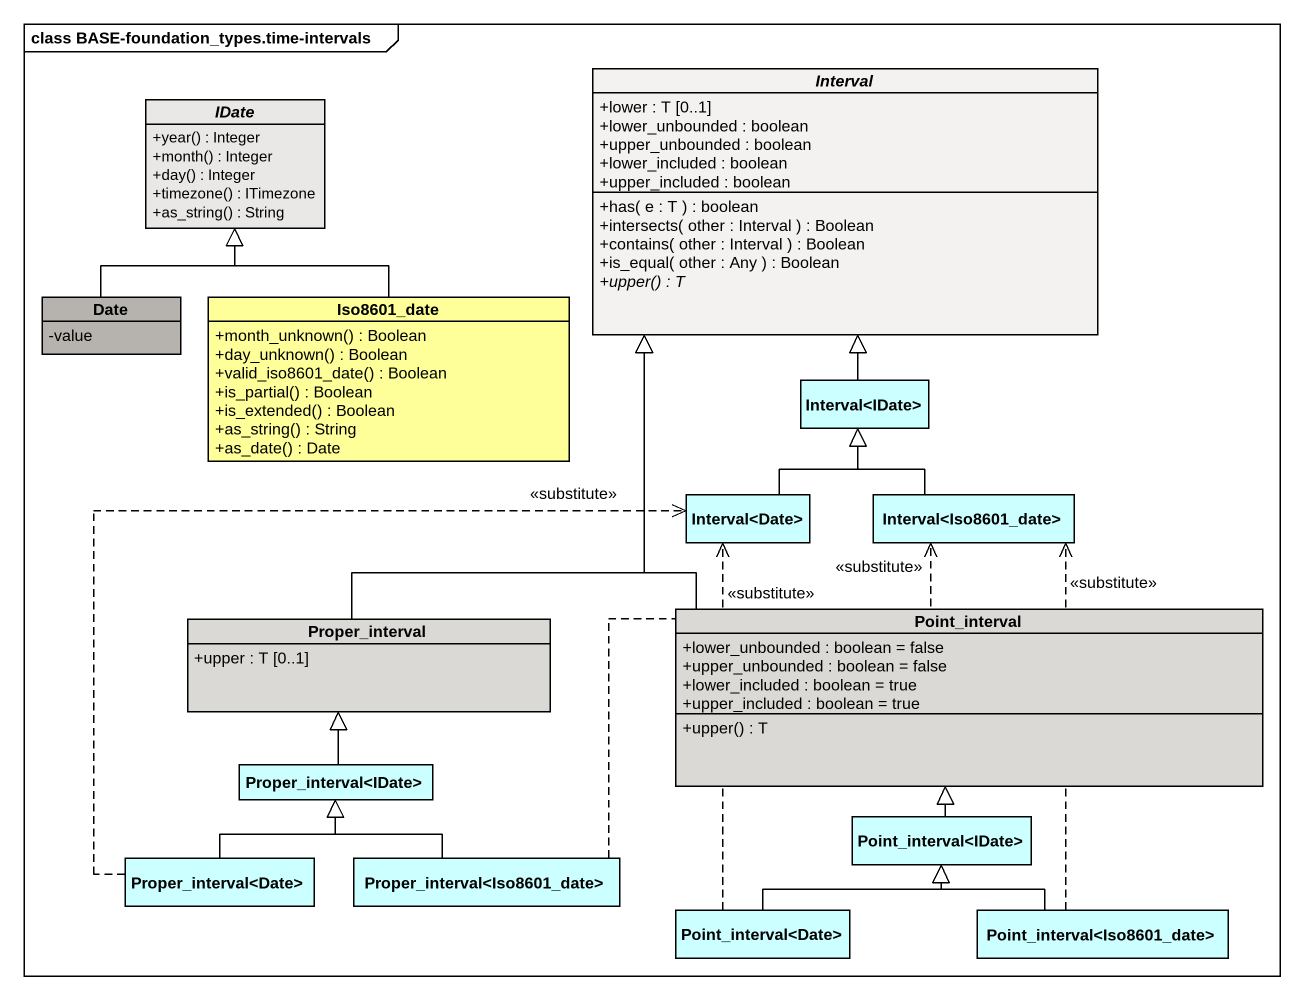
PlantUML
@startuml
mainframe class BASE-foundation_types.time-intervals
hide circle
hide empty members
skinparam classAttributeIconSize 0
abstract class IDate #E9E8E6 {
  +year() : Integer
  +month() : Integer
  +day() : Integer
  +timezone() : ITimezone
  +as_string() : String
}
abstract class Interval #F3F2F1 {
  +lower : T [0..1]
  +lower_unbounded : boolean
  +upper_unbounded : boolean
  +lower_included : boolean
  +upper_included : boolean
  +has( e : T ) : boolean
  +intersects( other : Interval ) : Boolean
  +contains( other : Interval ) : Boolean
  +is_equal( other : Any ) : Boolean
  {abstract} +upper() : T
}
class Date #B6B3AE {
  -value
}
class Iso8601_date #FFFF99 {
  +month_unknown() : Boolean
  +day_unknown() : Boolean
  +valid_iso8601_date() : Boolean
  +is_partial() : Boolean
  +is_extended() : Boolean
  +as_string() : String
  +as_date() : Date
}
class "Interval<IDate>" as Interval_IDate #CCFFFF
class "Interval<Date>" as Interval_Date #CCFFFF
class "Interval<Iso8601_date>" as Interval_Iso8601_date #CCFFFF
class Proper_interval #DAD9D6 {
  +upper : T [0..1]
}
class Point_interval #DAD9D6 {
  +lower_unbounded : boolean = false
  +upper_unbounded : boolean = false
  +lower_included : boolean = true
  +upper_included : boolean = true
  +upper() : T
}
class "Proper_interval<IDate>" as Proper_interval_IDate #CCFFFF
class "Point_interval<IDate>" as Point_interval_IDate #CCFFFF
class "Proper_interval<Date>" as Proper_interval_Date #CCFFFF
class "Proper_interval<Iso8601_date>" as Proper_interval_Iso8601_date #CCFFFF
class "Point_interval<Date>" as Point_interval_Date #CCFFFF
class "Point_interval<Iso8601_date>" as Point_interval_Iso8601_date #CCFFFF
Date -up-|> IDate
Iso8601_date -up-|> IDate
Interval_IDate -up-|> Interval
Interval_Date -up-|> Interval_IDate
Interval_Iso8601_date -up-|> Interval_IDate
Proper_interval -up-|> Interval
Point_interval -up-|> Interval
Proper_interval_IDate -up-|> Proper_interval
Point_interval_IDate -up-|> Point_interval
Proper_interval_Date .up.> Interval_Date : <<substitute>>
Proper_interval_Date -up-|> Proper_interval_IDate
Proper_interval_Iso8601_date .up.> Interval_Iso8601_date : <<substitute>>
Proper_interval_Iso8601_date -up-|> Proper_interval_IDate
Point_interval_Date .up.> Interval_Date : <<substitute>>
Point_interval_Date -right-|> Point_interval_IDate
Point_interval_Iso8601_date .up.> Interval_Iso8601_date : <<substitute>>
Point_interval_Iso8601_date -left-|> Point_interval_IDate
@enduml
